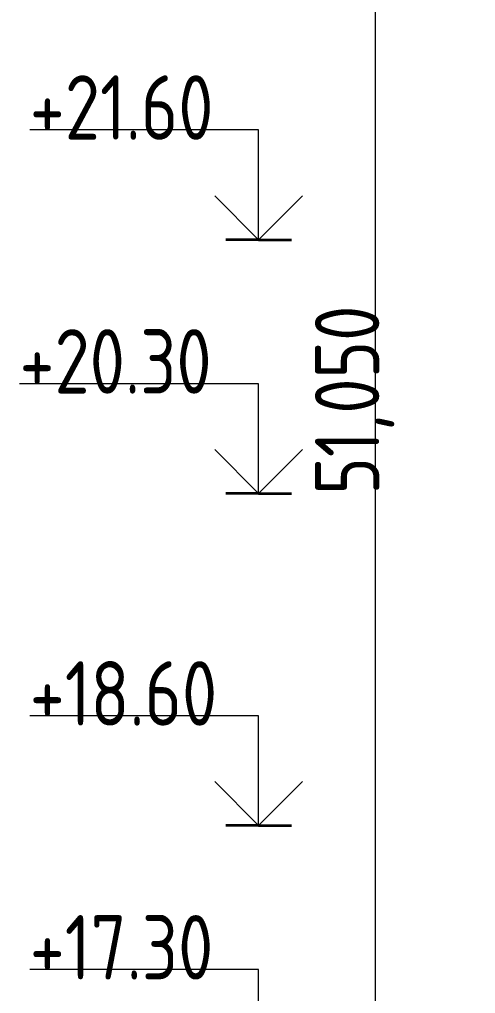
# Model space of a CAD drawing. Header units: millimetres. Extents: x 18162 to 7085488, y 72188 to 247925.
# Drawn here: x 4239166 to 4241504, y 122493 to 127480 of the extents above; entities that cross this region are included whole.
import ezdxf

# ---------------------------------------------------------------- set-up
doc = ezdxf.new("R2010")
doc.units = ezdxf.units.MM
doc.header["$MEASUREMENT"] = 0
doc.styles.add('GENERATED_STYLE_3', font='', dxfattribs={"width": 0.8})
doc.styles.get('GENERATED_STYLE_3').set_extended_font_data('ISOCPEUR MON')
doc.dimstyles.new('GENERATED_STYLE__12', dxfattribs={"dimtxt": 330.000007, "dimasz": 171, "dimexe": 0.18, "dimexo": 150, "dimgap": 0, "dimtad": 1, "dimdec": 0, "dimzin": 0, "dimdsep": 46, "dimtxsty": 'GENERATED_STYLE_3', "dimblk": 'ARROWHEAD_2', "dimblk1": 'ARROWHEAD_2', "dimblk2": 'ARROWHEAD_2', "dimcen": 0.09, "dimclrd": 13, "dimclre": 13, "dimclrt": 13, "dimadec": 0, "dimazin": 0, "dimtfac": 1, "dimtdec": 4, "dimtmove": 0, "dimatfit": 3, "dimfxl": 1, "dimtolj": 1, "dimtzin": 0, "dimarcsym": 0})

# ---------------------------------------------------------------- blocks, each defined once
blk = doc.blocks.new('*D1645', base_point=(4294986.6, 104752.7))
at = {"color": 12, "linetype": 'Continuous', "lineweight": 35}
for p, q in [((4240879.8, 151117.7), (4241104.8, 150987.8)), ((4240879.8, 100067.7), (4241104.8, 99937.8))]:
    blk.add_line(p, q, dxfattribs=at)
at = {"color": 13, "linetype": 'Continuous', "lineweight": 13}
for p, q in [((4243613.1, 151052.7), (4240823.6, 151052.7)), ((4240992.3, 100002.7), (4240992.3, 151052.7)), ((4242863.1, 100002.7), (4240823.6, 100002.7)), ((4240992.3, 99892.7), (4240992.3, 100002.7))]:
    blk.add_line(p, q, dxfattribs=at)
at = {"color": 13, "lineweight": 13, "insert": (4241088, 125046.9), "char_height": 330, "attachment_point": 7, "rotation": 90, "style": 'GENERATED_STYLE_3'}
blk.add_mtext('\\A1;{\\pql;\\fISOCPEUR MON|b0|i0|c0|p0;\\W0.800000;51,050}', dxfattribs=at)
blk = doc.blocks.new('ARROWHEAD_2')
at = {"color": 0, "linetype": 'Continuous', "lineweight": 0}
for p, q in [((-0.378, -0.655), (0.378, 0.655)), ((0, 0), (-1, 0))]:
    blk.add_line(p, q, dxfattribs=at)

msp = doc.modelspace()

# ---------------------------------------------------------------- linework, layer by layer
at = {"color": 13, "linetype": 'Continuous', "lineweight": 13}
for p, q in [((4240392.3, 126915.2), (4239218.8, 126915.2)), ((4240392.3, 126352.7), (4240392.3, 126915.2)), ((4240392.3, 126352.7), (4240167.3, 126577.7)), ((4240617.3, 126577.7), (4240392.3, 126352.7)), ((4240392.3, 125615.2), (4239166.1, 125615.2)), ((4240392.3, 125052.7), (4240392.3, 125615.2)), ((4240392.3, 125052.7), (4240167.3, 125277.7)), ((4240617.3, 125277.7), (4240392.3, 125052.7)), ((4240392.3, 123915.2), (4239218.8, 123915.2)), ((4240392.3, 123352.7), (4240392.3, 123915.2)), ((4240392.3, 123352.7), (4240167.3, 123577.7)), ((4240617.3, 123577.7), (4240392.3, 123352.7)), ((4240392.3, 122615.2), (4239218.8, 122615.2)), ((4240392.3, 122052.7), (4240392.3, 122615.2))]:
    msp.add_line(p, q, dxfattribs=at)
at = {"color": 12, "linetype": 'Continuous', "lineweight": 35}
for p, q in [((4240392.3, 126352.7), (4240223.6, 126352.7)), ((4240392.3, 126352.7), (4240561.1, 126352.7)), ((4240392.3, 125052.7), (4240223.6, 125052.7)), ((4240392.3, 125052.7), (4240561.1, 125052.7)), ((4240392.3, 123352.7), (4240223.6, 123352.7)), ((4240392.3, 123352.7), (4240561.1, 123352.7))]:
    msp.add_line(p, q, dxfattribs=at)

# ---------------------------------------------------------------- texts
at = {"color": 13, "lineweight": 13, "char_height": 330, "attachment_point": 7, "style": 'GENERATED_STYLE_3'}
for s, insert in [('\\A1;{\\pql;\\fISOCPEUR MON|b0|i0|c0|p0;\\W0.800000;+21.60}', (4239218.8, 126864.4)), ('\\A1;{\\pql;\\fISOCPEUR MON|b0|i0|c0|p0;\\W0.800000;+20.30}', (4239166.1, 125564.4)), ('\\A1;{\\pql;\\fISOCPEUR MON|b0|i0|c0|p0;\\W0.800000;+18.60}', (4239218.8, 123864.4)), ('\\A1;{\\pql;\\fISOCPEUR MON|b0|i0|c0|p0;\\W0.800000;+17.30}', (4239218.8, 122564.4))]:
    msp.add_mtext(s, dxfattribs=dict(at, insert=insert))

# ---------------------------------------------------------------- dimensions: what is measured, and where the dimension line sits
at = {"color": 13, "linetype": 'Continuous', "lineweight": 13}
dim = msp.add_linear_dim(base=(4240992.3, 151052.7), p1=(4243013.1, 100002.7), p2=(4243763.1, 151052.7), angle=90, dimstyle='GENERATED_STYLE__12', dxfattribs=at)
dim.commit()
dim.dimension.update_dxf_attribs({"geometry": '*D1645', "text_midpoint": (4240761.3, 125725.2), "dimtype": 160, "text_rotation": 90})

doc.saveas('drawing.dxf')
